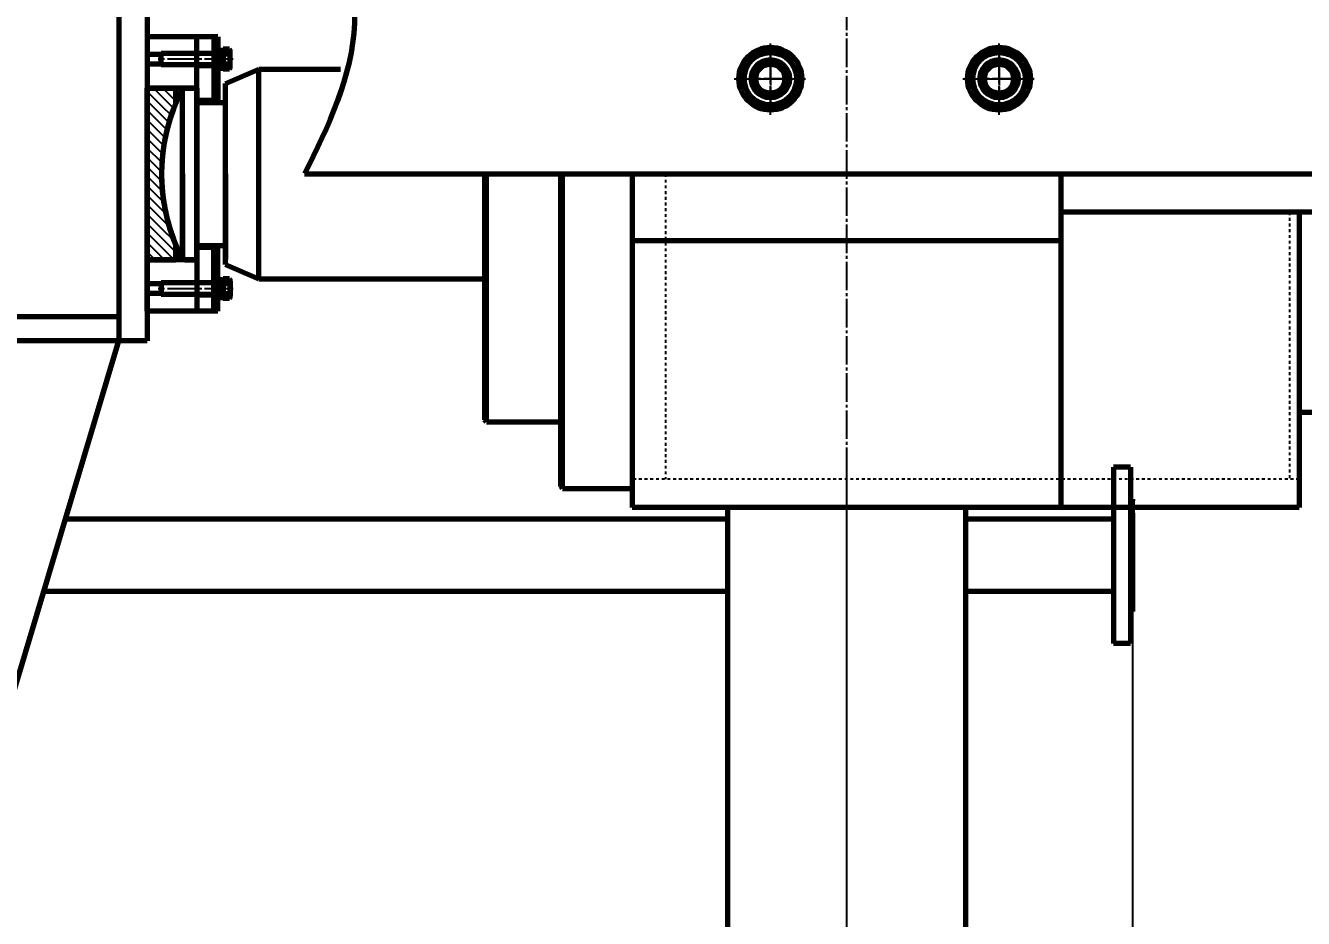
# Model space of a CAD drawing. Header units: millimetres. Extents: x -14850 to 14850, y -10500 to 10500.
# Drawn here: x -1369 to -28, y 1596 to 2532 of the extents above; entities that cross this region are included whole.
import ezdxf

# ---------------------------------------------------------------- set-up
doc = ezdxf.new("R2010")
doc.units = ezdxf.units.MM
for name, pattern in [('EB_DASH', [6, 3, -3]), ('EB_DASHDOT', [39, 30, -3, 3, -3]), ('EB_DASHDOTDOT', [45, 30, -3, 3, -3, 3, -3])]:
    doc.linetypes.add(name, pattern=pattern)
for name, color, linetype, lineweight in [('CAXA0', 7, 'Continuous', 70), ('CAXA1', 1, 'EB_DASHDOT', 25), ('CAXA2', 6, 'EB_DASH', 25), ('CAXA3', 7, 'Continuous', 25), ('CAXA4', 3, 'Continuous', 25), ('CAXA5', 4, 'Continuous', 25)]:
    doc.layers.add(name, color=color, linetype=linetype, lineweight=lineweight)
doc.styles.add('标准', font='', dxfattribs={"width": 0.667})
doc.styles.get('标准').set_extended_font_data('NSimSun')
doc.dimstyles.new('标准', dxfattribs={"dimscale": 50, "dimtxt": 3.5, "dimasz": 3, "dimexe": 2, "dimexo": 0, "dimtad": 1, "dimdec": 1, "dimzin": 12, "dimdsep": 46, "dimtxsty": '标准', "dimcen": 0, "dimdle": 4, "dimaunit": 1, "dimazin": 2, "dimtfac": 1, "dimtdec": 3, "dimtmove": 0, "dimatfit": 3, "dimfxl": 0, "dimtolj": 1, "dimtzin": 0, "dimarcsym": 0})

# ---------------------------------------------------------------- blocks, each defined once
blk = doc.blocks.new('CAXBLOCK169', base_point=(-347.4, 2476.6))
at = {"layer": 'CAXA0'}
for radius in [33, 19.5]:
    blk.add_circle((-347.4, 2476.6), radius, dxfattribs=at)
at = {"layer": 'CAXA1', "color": 1, "linetype": 'EB_DASHDOT', "lineweight": 25}
for p, q in [((-347.4, 2438.6), (-347.4, 2514.6)), ((-385.4, 2476.6), (-309.4, 2476.6))]:
    blk.add_line(p, q, dxfattribs=at)
blk = doc.blocks.new('CAXBLOCK170', base_point=(-347.4, 2476.6))
at = {"layer": 'CAXA0'}
for p, q in [((-379.1, 2476.6), (-363.3, 2504.1)), ((-331.5, 2504.1), (-363.3, 2504.1)), ((-315.6, 2476.6), (-331.5, 2504.1)), ((-379.1, 2476.6), (-363.3, 2449.1)), ((-315.6, 2476.6), (-331.5, 2449.1)), ((-331.5, 2449.1), (-363.3, 2449.1))]:
    blk.add_line(p, q, dxfattribs=at)
for radius in [27.5, 15.3]:
    blk.add_circle((-347.4, 2476.6), radius, dxfattribs=at)
at = {"layer": 'CAXA1', "linetype": 'EB_DASHDOT', "lineweight": 25}
for p, q in [((-347.4, 2507.1), (-347.4, 2446.1)), ((-382.1, 2476.6), (-312.6, 2476.6))]:
    blk.add_line(p, q, dxfattribs=at)
at = {"layer": 'CAXA3'}
blk.add_arc((-347.4, 2476.6), 18, 260, 90, dxfattribs=at)
blk = doc.blocks.new('CAXBLOCK171', base_point=(-587.4, 2476.6))
at = {"layer": 'CAXA0'}
for radius in [33, 19.5]:
    blk.add_circle((-587.4, 2476.6), radius, dxfattribs=at)
at = {"layer": 'CAXA1', "color": 1, "linetype": 'EB_DASHDOT', "lineweight": 25}
for p, q in [((-587.4, 2438.6), (-587.4, 2514.6)), ((-625.4, 2476.6), (-549.4, 2476.6))]:
    blk.add_line(p, q, dxfattribs=at)
blk = doc.blocks.new('CAXBLOCK172', base_point=(-587.4, 2476.6))
at = {"layer": 'CAXA0'}
for p, q in [((-619.1, 2476.6), (-603.3, 2504.1)), ((-571.5, 2504.1), (-603.3, 2504.1)), ((-555.6, 2476.6), (-571.5, 2504.1)), ((-619.1, 2476.6), (-603.3, 2449.1)), ((-555.6, 2476.6), (-571.5, 2449.1)), ((-571.5, 2449.1), (-603.3, 2449.1))]:
    blk.add_line(p, q, dxfattribs=at)
for radius in [27.5, 15.3]:
    blk.add_circle((-587.4, 2476.6), radius, dxfattribs=at)
at = {"layer": 'CAXA1', "linetype": 'EB_DASHDOT', "lineweight": 25}
for p, q in [((-587.4, 2507.1), (-587.4, 2446.1)), ((-622.1, 2476.6), (-552.6, 2476.6))]:
    blk.add_line(p, q, dxfattribs=at)
at = {"layer": 'CAXA3'}
blk.add_arc((-587.4, 2476.6), 18, 260, 90, dxfattribs=at)
blk = doc.blocks.new('*D180')
at = {"layer": 'CAXA4', "linetype": 'Continuous', "lineweight": 25}
for points in [[(-10687.4, -1068.9), (-10537.4, -1087.6), (-10537.4, -1050.1)], [(-507.4, -1068.9), (-657.4, -1087.6), (-657.4, -1050.1)]]:
    blk.add_hatch(color=0, dxfattribs=at).paths.add_polyline_path(points, flags=0)
at = {"layer": 'CAXA4', "color": 0, "linetype": 'Continuous', "lineweight": 25}
for p, q in [((-507.4, 2073.6), (-507.4, -1168.9)), ((-10687.4, 696.7), (-10687.4, -1168.9)), ((-10687.4, -1068.9), (-507.4, -1068.9))]:
    blk.add_line(p, q, dxfattribs=at)
at = {"layer": 'CAXA4', "color": 0, "linetype": 'Continuous', "lineweight": 25, "insert": (-5832.3, -797.9), "char_height": 175, "attachment_point": 1, "style": '标准'}
blk.add_mtext('\\fNSimSun|b0|i0|p34;10180', dxfattribs=at)
blk = doc.blocks.new('CAXBLOCK434', base_point=(-1161.8, 2256.3))
at = {"layer": 'CAXA0'}
for p, q in [((-1161.8, 2262.3), (-1226.8, 2262.3)), ((-1226.8, 2262.3), (-1226.8, 2250.3)), ((-1167.1, 2262.3), (-1167.1, 2250.3)), ((-1161.8, 2266.7), (-1161.8, 2245.9)), ((-1155, 2266.7), (-1161.8, 2266.7)), ((-1161.8, 2262.3), (-1161.8, 2250.3)), ((-1155, 2261.5), (-1161.8, 2261.5)), ((-1154.3, 2264.1), (-1154.3, 2248.5)), ((-1161.8, 2250.3), (-1226.8, 2250.3)), ((-1155, 2251.1), (-1161.8, 2251.1)), ((-1155, 2245.9), (-1161.8, 2245.9))]:
    blk.add_line(p, q, dxfattribs=at)
for centre, radius, start, end in [((-1159.1, 2264.1), 4.79, 327.1328, 32.8672), ((-1172.3, 2256.3), 18, 343.2213, 16.7787), ((-1159.1, 2248.5), 4.79, 327.1328, 32.8672)]:
    blk.add_arc(centre, radius, start, end, dxfattribs=at)
at = {"layer": 'CAXA1', "linetype": 'EB_DASHDOT', "lineweight": 25}
blk.add_line((-1151.3, 2256.3), (-1229.8, 2256.3), dxfattribs=at)
at = {"layer": 'CAXA3'}
for p, q in [((-1167.1, 2261.4), (-1226.8, 2261.4)), ((-1161.8, 2262.3), (-1167.1, 2261.4)), ((-1167.1, 2251.2), (-1226.8, 2251.2)), ((-1161.8, 2250.3), (-1167.1, 2251.2))]:
    blk.add_line(p, q, dxfattribs=at)
blk = doc.blocks.new('CAXBLOCK435', base_point=(-1164.9, 2256.3))
at = {"layer": 'CAXA0'}
for p, q in [((-1164.9, 2247.1), (-1164.9, 2265.5)), ((-1164.9, 2265.5), (-1161.8, 2265.5)), ((-1164.9, 2257.1), (-1164.5, 2257)), ((-1164.9, 2255.5), (-1161.8, 2254.7)), ((-1164.5, 2257), (-1161.8, 2256.3)), ((-1161.8, 2247.1), (-1161.8, 2265.5)), ((-1164.9, 2247.1), (-1161.8, 2247.1))]:
    blk.add_line(p, q, dxfattribs=at)
at = {"layer": 'CAXA1', "linetype": 'EB_DASHDOT', "lineweight": 25}
blk.add_line((-1167.9, 2256.3), (-1158.8, 2256.3), dxfattribs=at)
blk = doc.blocks.new('CAXBLOCK437')
at = {"layer": 'CAXA0', "color": 0, "linetype": 'Continuous', "lineweight": 25}
for p, q in [((-1165.2, 2268.3), (-1164.9, 2268)), ((-1167.4, 2266.2), (-1164.9, 2263.7))]:
    blk.add_line(p, q, dxfattribs=at)
blk = doc.blocks.new('CAXBLOCK438')
at = {"layer": 'CAXA0', "color": 0, "linetype": 'Continuous', "lineweight": 25}
for p, q in [((-1167.4, 2249.3), (-1164.9, 2246.8)), ((-1167.4, 2245), (-1166.7, 2244.3))]:
    blk.add_line(p, q, dxfattribs=at)
blk = doc.blocks.new('CAXBLOCK436', base_point=(-1167.4, 2256.3))
at = {"layer": 'CAXA0'}
for p, q in [((-1164.9, 2268.3), (-1167.4, 2268.3)), ((-1167.4, 2268.3), (-1167.4, 2244.3)), ((-1164.9, 2244.3), (-1164.9, 2268.3)), ((-1164.9, 2263.1), (-1167.4, 2263.1)), ((-1167.4, 2249.6), (-1164.9, 2249.6)), ((-1167.4, 2244.3), (-1164.9, 2244.3))]:
    blk.add_line(p, q, dxfattribs=at)
at = {"layer": 'CAXA1', "color": 1, "linetype": 'EB_DASHDOT', "lineweight": 25}
blk.add_line((-1170.4, 2256.3), (-1161.9, 2256.3), dxfattribs=at)
at = {"layer": 'CAXA5'}
for name in ['CAXBLOCK437', 'CAXBLOCK438']:
    blk.add_blockref(name, (0, 0), dxfattribs=at)
blk = doc.blocks.new('CAXBLOCK439', base_point=(-1161.8, 2256.3))
at = {"layer": 'CAXA0'}
for p, q in [((-1161.8, 2262.3), (-1226.8, 2262.3)), ((-1226.8, 2262.3), (-1226.8, 2250.3)), ((-1167.1, 2262.3), (-1167.1, 2250.3)), ((-1161.8, 2266.7), (-1161.8, 2245.9)), ((-1155, 2266.7), (-1161.8, 2266.7)), ((-1161.8, 2262.3), (-1161.8, 2250.3)), ((-1155, 2261.5), (-1161.8, 2261.5)), ((-1154.3, 2264.1), (-1154.3, 2248.5)), ((-1161.8, 2250.3), (-1226.8, 2250.3)), ((-1155, 2251.1), (-1161.8, 2251.1)), ((-1155, 2245.9), (-1161.8, 2245.9))]:
    blk.add_line(p, q, dxfattribs=at)
for centre, radius, start, end in [((-1159.1, 2264.1), 4.79, 327.1328, 32.8672), ((-1172.3, 2256.3), 18, 343.2213, 16.7787), ((-1159.1, 2248.5), 4.79, 327.1328, 32.8672)]:
    blk.add_arc(centre, radius, start, end, dxfattribs=at)
at = {"layer": 'CAXA1', "linetype": 'EB_DASHDOT', "lineweight": 25}
blk.add_line((-1151.3, 2256.3), (-1229.8, 2256.3), dxfattribs=at)
at = {"layer": 'CAXA3'}
for p, q in [((-1167.1, 2261.4), (-1226.8, 2261.4)), ((-1161.8, 2262.3), (-1167.1, 2261.4)), ((-1167.1, 2251.2), (-1226.8, 2251.2)), ((-1161.8, 2250.3), (-1167.1, 2251.2))]:
    blk.add_line(p, q, dxfattribs=at)
blk = doc.blocks.new('CAXBLOCK440', base_point=(-1164.9, 2256.3))
at = {"layer": 'CAXA0'}
for p, q in [((-1164.9, 2247.1), (-1164.9, 2265.5)), ((-1164.9, 2265.5), (-1161.8, 2265.5)), ((-1164.9, 2257.1), (-1164.5, 2257)), ((-1164.9, 2255.5), (-1161.8, 2254.7)), ((-1164.5, 2257), (-1161.8, 2256.3)), ((-1161.8, 2247.1), (-1161.8, 2265.5)), ((-1164.9, 2247.1), (-1161.8, 2247.1))]:
    blk.add_line(p, q, dxfattribs=at)
at = {"layer": 'CAXA1', "linetype": 'EB_DASHDOT', "lineweight": 25}
blk.add_line((-1167.9, 2256.3), (-1158.8, 2256.3), dxfattribs=at)
blk = doc.blocks.new('CAXBLOCK442')
at = {"layer": 'CAXA0', "color": 0, "linetype": 'Continuous', "lineweight": 25}
for p, q in [((-1165.2, 2268.3), (-1164.9, 2268)), ((-1167.4, 2266.2), (-1164.9, 2263.7))]:
    blk.add_line(p, q, dxfattribs=at)
blk = doc.blocks.new('CAXBLOCK443')
at = {"layer": 'CAXA0', "color": 0, "linetype": 'Continuous', "lineweight": 25}
for p, q in [((-1167.4, 2249.3), (-1164.9, 2246.8)), ((-1167.4, 2245), (-1166.7, 2244.3))]:
    blk.add_line(p, q, dxfattribs=at)
blk = doc.blocks.new('CAXBLOCK441', base_point=(-1167.4, 2256.3))
at = {"layer": 'CAXA0'}
for p, q in [((-1164.9, 2268.3), (-1167.4, 2268.3)), ((-1167.4, 2268.3), (-1167.4, 2244.3)), ((-1164.9, 2244.3), (-1164.9, 2268.3)), ((-1164.9, 2263.1), (-1167.4, 2263.1)), ((-1167.4, 2249.6), (-1164.9, 2249.6)), ((-1167.4, 2244.3), (-1164.9, 2244.3))]:
    blk.add_line(p, q, dxfattribs=at)
at = {"layer": 'CAXA1', "color": 1, "linetype": 'EB_DASHDOT', "lineweight": 25}
blk.add_line((-1170.4, 2256.3), (-1161.9, 2256.3), dxfattribs=at)
at = {"layer": 'CAXA5'}
for name in ['CAXBLOCK442', 'CAXBLOCK443']:
    blk.add_blockref(name, (0, 0), dxfattribs=at)
blk = doc.blocks.new('CAXBLOCK444', base_point=(-1161.8, 2497))
at = {"layer": 'CAXA0'}
for p, q in [((-1161.8, 2503), (-1226.8, 2503)), ((-1226.8, 2491), (-1226.8, 2503)), ((-1167.1, 2491), (-1167.1, 2503)), ((-1161.8, 2486.7), (-1161.8, 2507.4)), ((-1155, 2507.4), (-1161.8, 2507.4)), ((-1161.8, 2491), (-1161.8, 2503)), ((-1155, 2502.2), (-1161.8, 2502.2)), ((-1154.3, 2489.2), (-1154.3, 2504.8)), ((-1161.8, 2491), (-1226.8, 2491)), ((-1155, 2491.8), (-1161.8, 2491.8)), ((-1155, 2486.7), (-1161.8, 2486.7))]:
    blk.add_line(p, q, dxfattribs=at)
for centre, radius, start, end in [((-1159.1, 2504.8), 4.79, 327.1328, 32.8672), ((-1172.3, 2497), 18, 343.2213, 16.7787), ((-1159.1, 2489.2), 4.79, 327.1328, 32.8672)]:
    blk.add_arc(centre, radius, start, end, dxfattribs=at)
at = {"layer": 'CAXA1', "linetype": 'EB_DASHDOT', "lineweight": 25}
blk.add_line((-1151.3, 2497), (-1229.8, 2497), dxfattribs=at)
at = {"layer": 'CAXA3'}
for p, q in [((-1167.1, 2502.1), (-1226.8, 2502.1)), ((-1161.8, 2503), (-1167.1, 2502.1)), ((-1167.1, 2491.9), (-1226.8, 2491.9)), ((-1161.8, 2491), (-1167.1, 2491.9))]:
    blk.add_line(p, q, dxfattribs=at)
blk = doc.blocks.new('CAXBLOCK445', base_point=(-1164.9, 2497))
at = {"layer": 'CAXA0'}
for p, q in [((-1164.9, 2506.2), (-1164.9, 2487.8)), ((-1164.9, 2506.2), (-1161.8, 2506.2)), ((-1164.9, 2497.8), (-1161.8, 2498.7)), ((-1164.9, 2496.2), (-1164.5, 2496.3)), ((-1164.5, 2496.3), (-1161.8, 2497.1)), ((-1161.8, 2506.2), (-1161.8, 2487.8)), ((-1164.9, 2487.8), (-1161.8, 2487.8))]:
    blk.add_line(p, q, dxfattribs=at)
at = {"layer": 'CAXA1', "linetype": 'EB_DASHDOT', "lineweight": 25}
blk.add_line((-1167.9, 2497), (-1158.8, 2497), dxfattribs=at)
blk = doc.blocks.new('CAXBLOCK447')
at = {"layer": 'CAXA0', "color": 0, "linetype": 'Continuous', "lineweight": 25}
for p, q in [((-1167.4, 2486.8), (-1165.6, 2485)), ((-1166.6, 2490.3), (-1164.9, 2488.6))]:
    blk.add_line(p, q, dxfattribs=at)
blk = doc.blocks.new('CAXBLOCK448')
at = {"layer": 'CAXA0', "color": 0, "linetype": 'Continuous', "lineweight": 25}
blk.add_line((-1167.4, 2508.1), (-1164.9, 2505.6), dxfattribs=at)
blk = doc.blocks.new('CAXBLOCK446', base_point=(-1167.4, 2497))
at = {"layer": 'CAXA0'}
for p, q in [((-1167.4, 2485), (-1167.4, 2509)), ((-1167.4, 2509), (-1164.9, 2509)), ((-1164.9, 2509), (-1164.9, 2485)), ((-1167.4, 2503.8), (-1164.9, 2503.8)), ((-1164.9, 2490.3), (-1167.4, 2490.3)), ((-1164.9, 2485), (-1167.4, 2485))]:
    blk.add_line(p, q, dxfattribs=at)
at = {"layer": 'CAXA1', "color": 1, "linetype": 'EB_DASHDOT', "lineweight": 25}
blk.add_line((-1170.4, 2497), (-1161.9, 2497), dxfattribs=at)
at = {"layer": 'CAXA5'}
for name in ['CAXBLOCK448', 'CAXBLOCK447']:
    blk.add_blockref(name, (0, 0), dxfattribs=at)
blk = doc.blocks.new('CAXBLOCK449', base_point=(-1280, 2504.5))
at = {"layer": 'CAXA5', "color": 0, "linetype": 'Continuous', "lineweight": 25}
for p, q in [((-1241.4, 2463.3), (-1226.4, 2448.3)), ((-1234.9, 2466.7), (-1226.4, 2458.2)), ((-1226.4, 2458.2), (-1213.7, 2445.6)), ((-1225, 2466.7), (-1211.4, 2453.1)), ((-1215.1, 2466.7), (-1211.4, 2463)), ((-1241.4, 2453.4), (-1226.4, 2438.4)), ((-1241.4, 2443.5), (-1226.4, 2428.5)), ((-1226.4, 2448.3), (-1216.3, 2438.3)), ((-1241.4, 2433.6), (-1226.4, 2418.6)), ((-1226.4, 2438.4), (-1218.7, 2430.7)), ((-1226.4, 2428.5), (-1220.8, 2422.9)), ((-1241.4, 2423.7), (-1226.4, 2408.7)), ((-1226.4, 2418.6), (-1222.6, 2414.8)), ((-1241.4, 2413.8), (-1226.4, 2398.8)), ((-1241.4, 2403.9), (-1226.4, 2388.9)), ((-1226.4, 2408.7), (-1224.1, 2406.4)), ((-1241.4, 2394), (-1226.4, 2379)), ((-1226.4, 2398.8), (-1225.2, 2397.7)), ((-1226.4, 2388.9), (-1226, 2388.5)), ((-1241.4, 2384.1), (-1234, 2376.7)), ((-1241.4, 2374.2), (-1226.4, 2359.2)), ((-1234, 2376.7), (-1226.4, 2369.1)), ((-1226.4, 2379), (-1226.4, 2379)), ((-1241.4, 2364.3), (-1226.4, 2349.3)), ((-1226.4, 2369.1), (-1226.2, 2368.9)), ((-1241.4, 2354.4), (-1226.4, 2339.4)), ((-1226.4, 2359.2), (-1225.5, 2358.3)), ((-1226.4, 2349.3), (-1224.1, 2347)), ((-1241.4, 2344.5), (-1226.4, 2329.5)), ((-1241.4, 2334.6), (-1226.4, 2319.6)), ((-1226.4, 2339.4), (-1221.8, 2334.8)), ((-1241.4, 2324.7), (-1226.4, 2309.7)), ((-1226.4, 2329.5), (-1218.4, 2321.5)), ((-1241.4, 2314.8), (-1226.4, 2299.8)), ((-1226.4, 2319.6), (-1213.2, 2306.4)), ((-1226.4, 2309.7), (-1211.4, 2294.7)), ((-1241.4, 2304.9), (-1226.4, 2289.9)), ((-1241.4, 2295), (-1233, 2286.7)), ((-1226.4, 2299.8), (-1213.3, 2286.7)), ((-1226.4, 2289.9), (-1223.2, 2286.7))]:
    blk.add_line(p, q, dxfattribs=at)
blk = doc.blocks.new('*D476')
at = {"layer": 'CAXA4', "linetype": 'Continuous', "lineweight": 25}
for points in [[(-11382.4, -1944.8), (-11232.4, -1963.6), (-11232.4, -1926.1)], [(1747.7, -1944.8), (1597.7, -1963.6), (1597.7, -1926.1)]]:
    blk.add_hatch(color=0, dxfattribs=at).paths.add_polyline_path(points, flags=0)
at = {"layer": 'CAXA4', "color": 0, "linetype": 'Continuous', "lineweight": 25}
for p, q in [((-11382.4, 2336.7), (-11382.4, -2044.8)), ((1747.7, 1536.7), (1747.7, -2044.8)), ((-11382.4, -1944.8), (1747.7, -1944.8))]:
    blk.add_line(p, q, dxfattribs=at)
at = {"layer": 'CAXA4', "color": 0, "linetype": 'Continuous', "lineweight": 25, "insert": (-5052.2, -1673.8), "char_height": 175, "attachment_point": 1, "style": '标准'}
blk.add_mtext('\\fNSimSun|b0|i0|p34;13130', dxfattribs=at)
blk = doc.blocks.new('*D875')
at = {"layer": 'CAXA4', "linetype": 'Continuous', "lineweight": 25}
for points in [[(-507.4, 1476.7), (-657.4, 1457.9), (-657.4, 1495.4)], [(-207.4, 1476.7), (-57.4, 1457.9), (-57.4, 1495.4)]]:
    blk.add_hatch(color=0, dxfattribs=at).paths.add_polyline_path(points, flags=0)
at = {"layer": 'CAXA4', "color": 0, "linetype": 'Continuous', "lineweight": 25}
for p, q in [((-207.4, 1919.7), (-207.4, 1376.7)), ((-507.4, 1866.7), (-507.4, 1376.7)), ((-707.4, 1476.7), (305.1, 1476.7))]:
    blk.add_line(p, q, dxfattribs=at)
at = {"layer": 'CAXA4', "color": 0, "linetype": 'Continuous', "lineweight": 25, "insert": (21.5, 1747.7), "char_height": 175, "attachment_point": 1, "style": '标准'}
blk.add_mtext('\\fNSimSun|b0|i0|p34;300', dxfattribs=at)

msp = doc.modelspace()

# ---------------------------------------------------------------- linework, layer by layer
at = {"layer": 'CAXA0'}
for p, q in [((-1271.38, 3251.67), (-1271.38, 2376.72)), ((-1241.38, 3251.67), (-1241.38, 2376.67)), ((-1159.38, 2471.63), (-1124.38, 2486.63)), ((-1124.38, 2266.63), (-1124.38, 2486.63)), ((-1124.38, 2486.63), (-1038.47, 2486.63)), ((-1271.38, 2376.72), (-1271.38, 2201.67)), ((-1241.38, 2376.72), (-1241.38, 2201.67)), ((-1076.43, 2376.67), (-1026.43, 2376.67)), ((-1026.43, 2376.67), (-702.38, 2376.67)), ((-887.38, 2376.63), (-887.38, 2118.63)), ((-885.38, 2116.63), (-885.38, 2376.63)), ((-807.38, 2048.63), (-807.38, 2376.63)), ((-805.38, 2046.63), (-805.38, 2376.63)), ((-732.38, 2376.63), (-732.38, 2026.63)), ((217.62, 2376.63), (-702.38, 2376.63)), ((-282.38, 2376.63), (-282.38, 2026.63)), ((217.62, 2336.63), (-282.38, 2336.63)), ((-32.38, 2336.63), (-32.38, 2026.63)), ((-282.38, 2306.63), (-732.38, 2306.63)), ((-1159.38, 2281.63), (-1124.38, 2266.63)), ((-1124.38, 2266.63), (-887.38, 2266.63)), ((-1271.38, 2226.67), (-1406.38, 2226.67)), ((-1271.38, 2201.67), (-1406.38, 2201.67)), ((-1406.38, 1751.67), (-1271.38, 2201.67)), ((-1241.38, 2201.67), (-1271.38, 2201.67)), ((-807.38, 2176.63), (-807.38, 2116.63)), ((-807.38, 2176.63), (-807.38, 2136.63)), ((-32.38, 2126.63), (657.62, 2126.63)), ((-885.38, 2116.63), (-887.38, 2118.63)), ((-885.38, 2116.63), (-807.38, 2116.63)), ((-885.38, 2116.63), (-807.38, 2116.63)), ((-227.38, 2069.17), (-227.38, 1884.17)), ((-805.38, 2046.63), (-807.38, 2048.63)), ((-805.38, 2046.63), (-734.38, 2046.63)), ((-32.38, 2026.63), (-732.38, 2026.63)), ((-632.38, 2026.63), (-632.38, 996.67)), ((-382.38, 2026.63), (-382.38, 996.67))]:
    msp.add_line(p, q, dxfattribs=at)
at = {"layer": 'CAXA0', "linetype": 'Continuous', "lineweight": 70}
for p, q in [((-1226.78, 2502.14), (-1241.38, 2502.14)), ((-1189.38, 2503.54), (-1167.38, 2503.54)), ((-1226.78, 2491.94), (-1241.38, 2491.94)), ((-1189.38, 2490.54), (-1167.38, 2490.54)), ((-1226.78, 2261.4), (-1241.38, 2261.4)), ((-1226.78, 2261.4), (-1241.38, 2261.4)), ((-1189.38, 2262.8), (-1167.38, 2262.8)), ((-1189.38, 2262.8), (-1167.38, 2262.8)), ((-1226.78, 2251.2), (-1241.38, 2251.2)), ((-1226.78, 2251.2), (-1241.38, 2251.2)), ((-1189.38, 2249.8), (-1167.38, 2249.8)), ((-1189.38, 2249.8), (-1167.38, 2249.8)), ((-209.38, 2069.17), (-227.38, 2069.17)), ((-209.38, 2069.17), (-209.38, 1884.17)), ((-207.38, 2035.67), (-209.38, 2035.67)), ((-207.38, 2035.67), (-207.38, 2033.66)), ((-207.38, 1932.17), (-207.38, 2033.66)), ((-1026.43, 2014.54), (-1327.52, 2014.54)), ((-632.38, 2014.54), (-1026.43, 2014.54)), ((-227.38, 2014.54), (-382.38, 2014.54)), ((-207.38, 2021.17), (-207.38, 1958.67)), ((-207.38, 1958.67), (-207.38, 1919.66)), ((-1026.43, 1938.54), (-1350.32, 1938.54)), ((-632.38, 1938.54), (-1026.43, 1938.54)), ((-227.38, 1938.54), (-382.38, 1938.54)), ((-207.38, 1919.66), (-207.38, 1917.67)), ((-207.38, 1917.67), (-209.38, 1917.67)), ((-209.38, 1884.17), (-227.38, 1884.17))]:
    msp.add_line(p, q, dxfattribs=at)
at = {"layer": 'CAXA0', "color": 7, "linetype": 'Continuous', "lineweight": 70}
for p, q in [((-1159.38, 2281.63), (-1159.38, 2471.63)), ((-1204.38, 2286.67), (-1204.38, 2466.67)), ((-1189.38, 2451.67), (-1159.38, 2451.67)), ((-1204.38, 2376.67), (-1204.38, 2286.67)), ((-1159.38, 2376.67), (-1159.38, 2286.86)), ((-1189.38, 2301.67), (-1159.38, 2301.67)), ((-1189.38, 2301.67), (-1159.38, 2301.67)), ((-1189.38, 2301.67), (-1159.38, 2301.67))]:
    msp.add_line(p, q, dxfattribs=at)
at = {"layer": 'CAXA0'}
for centre in [(-587.38, 2476.63), (-347.38, 2476.63)]:
    msp.add_circle(centre, 20, dxfattribs=at)
at = {"layer": 'CAXA0', "color": 7, "linetype": 'Continuous', "lineweight": 70}
for start in [152.35981, 180]:
    msp.add_arc((-1032.38, 2376.67), 194, start, 207.64019, dxfattribs=at)
at = {"layer": 'CAXA0', "linetype": 'Continuous', "lineweight": 70}
msp.add_open_spline([(-1027.83, 2978.7), (-1050.76, 2953.42), (-1155.81, 2821.43), (-970.23, 2595.94), (-1051.69, 2426.29), (-1076.43, 2376.67)], degree=3, knots=[0, 0, 0, 0, 103.5904541, 472.5050994, 640.7828721, 640.7828721, 640.7828721, 640.7828721], dxfattribs=at)
at = {"layer": 'CAXA1', "linetype": 'EB_DASHDOT', "lineweight": 25}
for p, q in [((-507.38, 3376.63), (-507.38, 976.67)), ((-507.38, 3376.63), (-507.38, 976.67)), ((-587.38, 2499.63), (-587.38, 2453.63)), ((-347.38, 2499.63), (-347.38, 2453.63)), ((-564.38, 2476.63), (-610.38, 2476.63)), ((-324.38, 2476.63), (-370.38, 2476.63)), ((-735.38, 2376.67), (298.62, 2376.67)), ((-507.38, 1866.67), (-507.38, 696.67))]:
    msp.add_line(p, q, dxfattribs=at)
at = {"layer": 'CAXA2'}
for p, q in [((-697.38, 2376.63), (-697.38, 2056.63)), ((-42.38, 2336.63), (-42.38, 2056.63)), ((-32.38, 2056.63), (-732.38, 2056.63))]:
    msp.add_line(p, q, dxfattribs=at)
at = {"layer": 'CAXA3', "linetype": 'Continuous', "lineweight": 70}
for p, q in [((-1241.38, 2520.67), (-1241.38, 2276.67)), ((-1167.38, 2520.67), (-1241.38, 2520.67)), ((-1189.38, 2286.67), (-1189.38, 2520.67)), ((-1171.38, 2520.67), (-1171.38, 2451.67)), ((-1167.38, 2520.67), (-1167.38, 2451.67)), ((-1241.38, 2286.67), (-1241.38, 2466.67)), ((-1241.38, 2466.67), (-1211.38, 2466.67)), ((-1189.38, 2466.67), (-1241.38, 2466.67)), ((-1211.38, 2451.47), (-1211.38, 2466.67)), ((-1202.38, 2466.67), (-1189.38, 2466.67)), ((-1189.38, 2466.67), (-1189.38, 2286.67)), ((-1189.38, 2466.67), (-1189.38, 2232.67)), ((-1171.38, 2453.67), (-1189.38, 2453.67)), ((-1241.38, 2376.67), (-1241.38, 2286.67)), ((-1241.38, 2232.67), (-1241.38, 2376.67)), ((-1189.38, 2376.67), (-1189.38, 2232.67)), ((-1189.38, 2286.67), (-1189.38, 2376.67)), ((-1211.38, 2301.87), (-1211.38, 2286.67)), ((-1211.38, 2286.67), (-1211.38, 2301.87)), ((-1211.38, 2301.87), (-1211.38, 2286.67)), ((-1171.38, 2299.67), (-1189.38, 2299.67)), ((-1171.38, 2299.67), (-1189.38, 2299.67)), ((-1171.38, 2299.67), (-1189.38, 2299.67)), ((-1171.38, 2232.67), (-1171.38, 2301.67)), ((-1171.38, 2276.67), (-1171.38, 2301.67)), ((-1171.38, 2232.67), (-1171.38, 2301.67)), ((-1167.38, 2232.67), (-1167.38, 2301.67)), ((-1167.38, 2276.67), (-1167.38, 2301.67)), ((-1167.38, 2232.67), (-1167.38, 2301.67)), ((-1241.38, 2286.67), (-1211.38, 2286.67)), ((-1189.38, 2286.67), (-1241.38, 2286.67)), ((-1241.38, 2286.67), (-1211.38, 2286.67)), ((-1189.38, 2286.67), (-1241.38, 2286.67)), ((-1241.38, 2286.67), (-1211.38, 2286.67)), ((-1189.38, 2286.67), (-1241.38, 2286.67)), ((-1202.38, 2286.67), (-1189.38, 2286.67)), ((-1202.38, 2286.67), (-1189.38, 2286.67)), ((-1202.38, 2286.67), (-1189.38, 2286.67)), ((-1167.38, 2232.67), (-1241.38, 2232.67)), ((-1167.38, 2232.67), (-1241.38, 2232.67))]:
    msp.add_line(p, q, dxfattribs=at)
at = {"layer": 'CAXA3', "linetype": 'Continuous', "lineweight": 25}
for p, q in [((-1226.78, 2503.04), (-1241.38, 2503.04)), ((-1226.78, 2491.04), (-1241.38, 2491.04)), ((-1226.78, 2262.3), (-1241.38, 2262.3)), ((-1226.78, 2262.3), (-1241.38, 2262.3)), ((-1226.78, 2250.3), (-1241.38, 2250.3)), ((-1226.78, 2250.3), (-1241.38, 2250.3))]:
    msp.add_line(p, q, dxfattribs=at)
at = {"layer": 'CAXA3', "color": 6, "linetype": 'EB_DASHDOTDOT', "lineweight": 25}
for p, q in [((-1204.38, 2286.67), (-1204.38, 2466.67)), ((-1204.38, 2286.67), (-1204.38, 2466.67)), ((-1204.38, 2376.67), (-1204.38, 2286.67)), ((-1204.38, 2376.67), (-1204.38, 2286.67))]:
    msp.add_line(p, q, dxfattribs=at)
at = {"layer": 'CAXA3', "linetype": 'Continuous', "lineweight": 70}
for start in [157.32114, 180]:
    msp.add_arc((-1032.38, 2376.67), 194, start, 202.67886, dxfattribs=at)

# ---------------------------------------------------------------- block references
at = {"layer": 'CAXA0', "linetype": 'Continuous', "lineweight": 70}
for name, p in [('CAXBLOCK446', (-1167.38, 2497.04)), ('CAXBLOCK444', (-1161.78, 2497.04)), ('CAXBLOCK445', (-1164.88, 2497.04)), ('CAXBLOCK436', (-1167.38, 2256.3)), ('CAXBLOCK441', (-1167.38, 2256.3)), ('CAXBLOCK434', (-1161.78, 2256.3)), ('CAXBLOCK439', (-1161.78, 2256.3)), ('CAXBLOCK435', (-1164.88, 2256.3)), ('CAXBLOCK440', (-1164.88, 2256.3))]:
    msp.add_blockref(name, p, dxfattribs=at)
at = {"layer": 'CAXA0'}
for name, p in [('CAXBLOCK171', (-587.38, 2476.63)), ('CAXBLOCK169', (-347.38, 2476.63)), ('CAXBLOCK172', (-587.38, 2476.63)), ('CAXBLOCK170', (-347.38, 2476.63))]:
    msp.add_blockref(name, p, dxfattribs=at)
at = {"layer": 'CAXA5', "linetype": 'Continuous', "lineweight": 70}
msp.add_blockref('CAXBLOCK449', (-1280.02, 2504.5), dxfattribs=at)

# ---------------------------------------------------------------- dimensions: what is measured, and where the dimension line sits
at = {"layer": 'CAXA4', "linetype": 'Continuous', "lineweight": 70}
for base, p1, p2, text, picture, middle in [((-4817.35, -1944.84), (-11382.38, 2336.67), (1747.67, 1536.67), '\\fNSimSun;13130', '*D476', (-4817.35, -1793.72)), ((-5597.38, -1068.89), (-10687.38, 696.67), (-507.38, 2073.63), '\\fNSimSun;10180', '*D180', (-5597.38, -917.77)), ((158.91, 1476.67), (-507.38, 1866.67), (-207.38, 1919.66), '\\fNSimSun;300', '*D875', (158.91, 1627.8))]:
    dim = msp.add_linear_dim(base=base, p1=p1, p2=p2, text=text, dimstyle='标准', dxfattribs=at)
    dim.commit()
    dim.dimension.update_dxf_attribs({"geometry": picture, "text_midpoint": middle})

doc.saveas('drawing.dxf')
